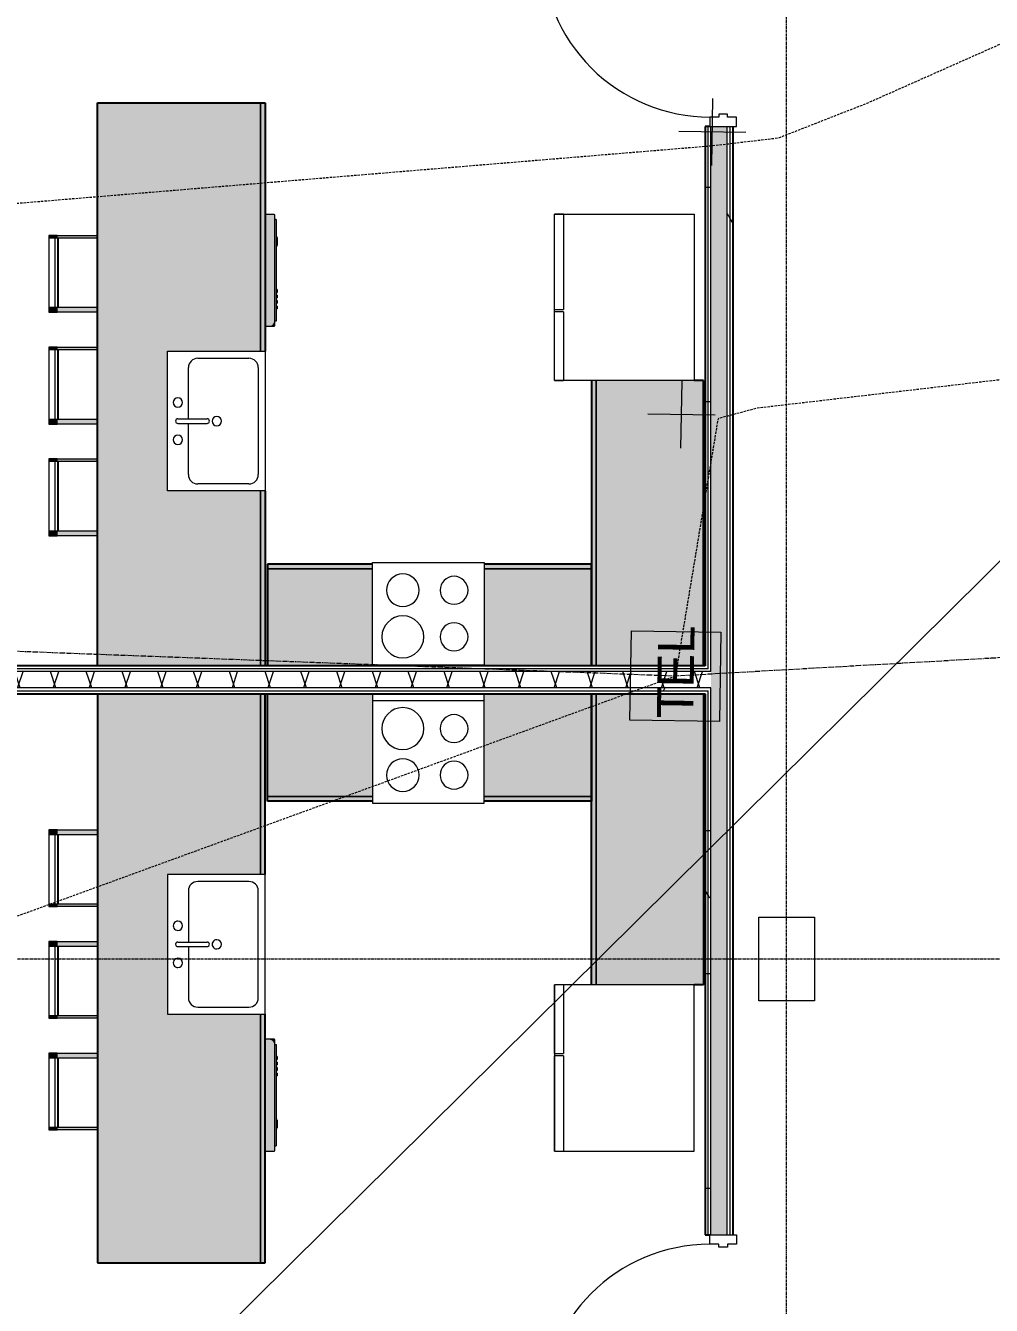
# Model space of a CAD drawing. Header units: inches. Extents: x -10205 to 13964, y -460 to 30702.
# Drawn here: x -3631.6 to -3424.2, y 11126.2 to 11401.1 of the extents above; entities that cross this region are included whole.
import ezdxf

# ---------------------------------------------------------------- set-up
doc = ezdxf.new("R2010")
doc.units = ezdxf.units.IN
doc.header["$MEASUREMENT"] = 0
for name, pattern in [('Grid Line 1_2_', [0.875, 0.5, -0.125, 0.125, -0.125]), ('IMPORT-DASHED _2_', [0.75, 0.5, -0.25]), ('IMPORT-TEL', [1.35, 1, -0.15, 0, -0.2])]:
    doc.linetypes.add(name, pattern=pattern)
for name, color, linetype, lineweight in [('0-1', 7, 'Continuous', 5), ('0-4', 7, 'Continuous', 9), ('00base_6150001_dwg', 147, 'Continuous', 13), ('4', 147, 'Continuous', 13), ('A-DOOR', 31, 'Continuous', 9), ('A-DOOR-6', 31, 'Continuous', 13), ('A-DOOR-FRAM', 31, 'Continuous', 13), ('A-WALL', 113, 'Continuous', 9), ('A-WALL-PATT-5', 111, 'Continuous', 9), ('E_Survey_Traverse', 147, 'Continuous', 13), ('E_TOPO_DTM_Contours_Minor', 147, 'IMPORT-DASHED _2_', 13), ('E_UTL_T', 147, 'IMPORT-TEL', 13), ('E_UTL_T_Pedestal', 147, 'Continuous', 13), ('I-FURN-1', 254, 'Continuous', 9), ('I-FURN-3', 7, 'Continuous', 9), ('I-WALL-2', 2, 'Continuous', 25), ('P-SANR-FIXT-5', 7, 'Continuous', 9), ('Q-CASE-2', 254, 'Continuous', 9), ('Q-CASE-5', 130, 'Continuous', 25), ('Q-CASE-6', 7, 'Continuous', 9), ('Q-SPCQ-2', 8, 'Continuous', 9), ('Q-SPCQ-3', 7, 'Continuous', 9), ('S-COLS', 52, 'Continuous', 9), ('S-GRID-1', 1, 'Grid Line 1_2_', 9)]:
    doc.layers.add(name, color=color, linetype=linetype, lineweight=lineweight)
doc.styles.add('Arial_5', font='arial.ttf', dxfattribs={"height": 7.8})
pattern_1 = [(0, (0, 0), (61.44, 15.36), [2.534, -43.546, 2.534, -43.546, -245.76]), (0, (0, 0), (61.44, 15.36), [-92.16, 2.534, -89.626, 2.534, -43.546, -107.52]), (0, (0, 0), (61.44, 15.36), [-230.4, 2.534, -28.186, 2.534, -74.266]), (120, (23.04, 7.68), (-44.02215, 45.5286), [2.534, -43.546, 2.534, -43.546, -245.76]), (120, (23.04, 7.68), (-44.02215, 45.5286), [-92.16, 2.534, -89.626, 2.534, -43.546, -107.52]), (120, (23.04, 7.68), (-44.02215, 45.5286), [-230.4, 2.534, -28.186, 2.534, -74.266]), (240, (30.72, 38.4), (-17.41785, -60.8886), [2.534, -43.546, 2.534, -43.546, -245.76]), (240, (30.72, 38.4), (-17.41785, -60.8886), [-92.16, 2.534, -89.626, 2.534, -43.546, -107.52]), (240, (30.72, 38.4), (-17.41785, -60.8886), [-230.4, 2.534, -28.186, 2.534, -74.266])]
pattern_2 = [(161.57, (0.96, 0.96), (-7.6802237, -0.0009796), [0, -54.643, 6.067, 0]), (18.43, (-0.96, 0.96), (-7.6802237, 0.0009796), [0, -54.643, 6.067, 0]), (108.43, (0.96, 0.96), (3.8382953, -19.2013653), [18.211, -42.499]), (71.57, (-0.96, 0.96), (3.8382953, 19.2013653), [18.211, -42.499])]

# ---------------------------------------------------------------- blocks, each defined once
blk = doc.blocks.new('Bar_Stool_6722_1_ - Bar_Stool_6722_1_-V37-SITE PLAN - CAD FILE')
at = {"layer": 'I-FURN-1'}
for points in [[(0, -0.98), (1, -0.94), (1, 0), (0, 0), (0, -0.94)], [(16.5, -0.98), (16.5, 0), (16, 0), (16, -0.98)], [(0.5, -1.78), (1, -1.73), (1, -0.98), (0, -0.98), (0, -1.78)], [(0, -10.45), (1, -10.45), (1, -1.78), (0, -1.78)], [(16.5, -1.78), (16.5, -0.98), (16, -0.98), (16, -1.78)], [(16.5, -10.45), (16.5, -1.78), (16, -1.78), (16, -10.45), (16.23, -10.45)]]:
    blk.add_hatch(color=256, dxfattribs=at).paths.add_polyline_path(points, flags=0)
at = {"layer": 'I-FURN-3'}
for p, q in [((1, 0), (0, 0)), ((0, 0), (0, -0.98)), ((0, -0.98), (1, -0.98)), ((0, -0.98), (0, -1.78)), ((0, -1.78), (1, -1.78)), ((0, -10.45), (0, -1.78)), ((1, -1.24), (1, 0)), ((16, 0), (1, 0)), ((1, -1.91), (1, -1.24)), ((16, -1.24), (1, -1.24)), ((1, -1.91), (16, -1.91)), ((1, -2.03), (1, -1.91)), ((1, -10.45), (1, -2.03)), ((1, -2.03), (16, -2.03)), ((16.5, 0), (16, 0)), ((16, 0), (16, -1.24)), ((16, -0.98), (16.5, -0.98)), ((16, -1.24), (16, -1.91)), ((16, -1.78), (16.5, -1.78)), ((16, -1.91), (16, -2.03)), ((16, -2.03), (16, -10.45)), ((16.5, -0.98), (16.5, 0)), ((16.5, -1.78), (16.5, -0.98)), ((16.5, -1.78), (16.5, -10.45))]:
    blk.add_line(p, q, dxfattribs=at)
blk = doc.blocks.new('OD_CW_Base Cabinet - OD_CW_Base Cabinet-V47-SITE PLAN - CAD FILE')
at = {"layer": 'Q-CASE-2'}
h = blk.add_hatch(color=256, dxfattribs=at)
h.paths.add_polyline_path([(121.72, 11), (121.72, 12), (84.14, 12), (84.14, 11)], flags=0)
h.paths.add_polyline_path([(54.14, 12), (0.74, 12), (0.74, 11), (54.14, 11)], flags=0)
blk.add_hatch(color=256, dxfattribs=at).paths.add_polyline_path([(121.72, 11), (84.14, 11), (84.14, -9), (54.14, -9), (54.14, 11), (0.74, 11), (0.74, -24), (121.72, -24), (121.72, -9)], flags=0)
at = {"layer": 'Q-CASE-5'}
for p, q in [((0.74, -24), (0.74, 12)), ((0.74, 12), (54.14, 12)), ((84.14, 12), (121.72, 12)), ((121.72, -24), (0.74, -24))]:
    blk.add_line(p, q, dxfattribs=at)
at = {"layer": 'Q-CASE-6'}
for p, q in [((0.74, 11), (0.74, 12)), ((0.74, 12), (54.14, 12)), ((54.14, 11), (0.74, 11)), ((0.74, -24), (0.74, 11)), ((0.74, 11), (54.14, 11)), ((84.14, 12), (121.72, 12)), ((121.72, 11), (84.14, 11)), ((84.14, 11), (121.72, 11)), ((121.72, -24), (0.74, -24))]:
    blk.add_line(p, q, dxfattribs=at)
blk = doc.blocks.new('Refrigerator_-_Side-by-Side_6047 - 36_ X 30_-1372843-SITE PLAN - CAD FILE')
at = {"layer": 'Q-SPCQ-3'}
for p, q in [((-17.88, 15.58), (17.87, 15.58)), ((-17.88, -14.42), (-17.88, 15.58)), ((-17.88, 15.58), (-3.13, 15.58)), ((-17.88, 15.58), (-17.88, 13.58)), ((-3.13, 13.58), (-3.13, 15.58)), ((-2.63, 15.58), (17.87, 15.58)), ((-2.63, 15.58), (-2.63, 13.58)), ((17.87, 15.58), (17.87, -14.42)), ((17.87, 13.58), (17.87, 15.58)), ((-3.13, 13.58), (-17.88, 13.58)), ((17.87, 13.58), (-2.63, 13.58)), ((17.87, -14.42), (-17.88, -14.42))]:
    blk.add_line(p, q, dxfattribs=at)
blk = doc.blocks.new('Range - 24_ x 24_-V48-SITE PLAN - CAD FILE')
at = {"layer": 'Q-SPCQ-3'}
for p, q in [((0, 0), (24, 0)), ((0, -22.23), (0, 0)), ((24, 0), (24, -22.23)), ((0, -22), (24, -22))]:
    blk.add_line(p, q, dxfattribs=at)
for centre, radius, start, end in [((6.5, -6), 3.5, 360, 180), ((17.5, -6), 3, 360, 180), ((6.5, -6), 3.5, 180, 0), ((17.5, -6), 3, 180, 0), ((6.5, -16), 4.5, 360, 180), ((17.5, -16), 3, 360, 180), ((6.5, -16), 4.5, 180, 0), ((17.5, -16), 3, 180, 0)]:
    blk.add_arc(centre, radius, start, end, dxfattribs=at)
blk = doc.blocks.new('OD_CW_Base Cabinet - OD_CW_Base Cabinet-V49-SITE PLAN - CAD FILE')
at = {"layer": 'Q-CASE-2'}
h = blk.add_hatch(color=256, dxfattribs=at)
h.paths.add_polyline_path([(11.8, 21.85), (0.74, 21.85), (0.74, 1), (23.78, 1), (23.78, 21.85)], flags=0)
h.paths.add_polyline_path([(70.36, 21.85), (47.78, 21.85), (47.78, 1), (70.36, 1)], flags=0)
h = blk.add_hatch(color=256, dxfattribs=at)
h.paths.add_polyline_path([(23.78, 1), (0.74, 1), (0.74, 0), (23.78, 0)], flags=0)
h.paths.add_polyline_path([(47.78, 1), (47.78, 0), (70.36, 0), (70.36, 1)], flags=0)
at = {"layer": 'Q-CASE-5'}
for p, q in [((0.74, 21.85), (0.74, 0)), ((70.36, 0), (70.36, 21.85)), ((0.74, 0), (23.78, 0)), ((47.78, 0), (70.36, 0))]:
    blk.add_line(p, q, dxfattribs=at)
at = {"layer": 'Q-CASE-6'}
for p, q in [((0.74, 1), (0.74, 21.85)), ((70.36, 21.85), (70.36, 1)), ((0.74, 0), (0.74, 1)), ((0.74, 1), (23.78, 1)), ((23.78, 1), (0.74, 1)), ((23.78, 0), (0.74, 0)), ((47.78, 1), (70.36, 1)), ((70.36, 1), (47.78, 1)), ((70.36, 0), (47.78, 0)), ((70.36, 1), (70.36, 0))]:
    blk.add_line(p, q, dxfattribs=at)
blk = doc.blocks.new('OD_CW_Base Cabinet - OD_CW_Base Cabinet-V50-SITE PLAN - CAD FILE')
at = {"layer": 'Q-CASE-2'}
for points in [[(62.01, 24), (0.74, 24), (0.74, 1), (62.01, 1), (62.01, 22)], [(62.01, 1), (0.74, 1), (0.74, 0), (62.01, 0)]]:
    blk.add_hatch(color=256, dxfattribs=at).paths.add_polyline_path(points, flags=0)
at = {"layer": 'Q-CASE-5'}
for p, q in [((62.01, 24), (0.74, 24)), ((0.74, 24), (0.74, 22)), ((0.74, 0), (62.01, 0))]:
    blk.add_line(p, q, dxfattribs=at)
at = {"layer": 'Q-CASE-6'}
for p, q in [((0.74, 22), (0.74, 24)), ((0.74, 24), (62.01, 24)), ((0.74, 1), (62.01, 1)), ((62.01, 1), (0.74, 1)), ((62.01, 0), (0.74, 0))]:
    blk.add_line(p, q, dxfattribs=at)
blk = doc.blocks.new('Sink Kitchen-Single - 30_ x 21_-V28-SITE PLAN - CAD FILE')
at = {"layer": 'P-SANR-FIXT-5'}
for p, q in [((-14.38, 10.41), (15.62, 10.41)), ((-14.38, -10.59), (-14.38, 10.41)), ((-10.88, 8.91), (12.12, 8.91)), ((15.62, 10.41), (15.62, -10.59)), ((-12.88, -4.09), (-12.88, 6.91)), ((14.12, 6.91), (14.12, -4.09)), ((0.12, -8.34), (0.12, -2.09)), ((1.12, -8.34), (1.12, -2.09)), ((0.12, -6.09), (-10.88, -6.09)), ((12.12, -6.09), (1.12, -6.09)), ((15.62, -10.59), (-14.38, -10.59))]:
    blk.add_line(p, q, dxfattribs=at)
for centre, radius, start, end in [((-10.88, 6.91), 2, 90, 180), ((12.12, 6.91), 2, 360, 90), ((0.62, 0), 1, 360, 180), ((0.62, 0), 1, 180, 0), ((0.62, -2.09), 0.5, 360, 180), ((-10.88, -4.09), 2, 180, 270), ((12.12, -4.09), 2, 270, 0), ((-3.38, -8.34), 1, 360, 180), ((4.62, -8.34), 1, 0, 180), ((-3.38, -8.34), 1, 180, 0), ((0.62, -8.34), 0.5, 180, 0), ((4.62, -8.34), 1, 180, 0)]:
    blk.add_arc(centre, radius, start, end, dxfattribs=at)
blk = doc.blocks.new('Bar_Stool_6722_1_ - Bar_Stool_6722_1_-V33-SITE PLAN - CAD FILE')
at = {"layer": 'I-FURN-1'}
for points in [[(0, 10.45), (0, 1.78), (1, 1.78), (1, 10.45), (0.27, 10.45)], [(16, 10.45), (16, 1.78), (16.5, 1.78), (16.5, 10.45), (16.23, 10.45)], [(1, 1.78), (0, 1.78), (0, 0.98), (1, 0.98), (1, 1.73)], [(1, 0.98), (0, 0.92), (0, 0), (1, 0), (1, 0.94)], [(16, 1.78), (16, 0.98), (16.5, 0.98), (16.5, 1.78)], [(16.5, 0.98), (16, 0.94), (16, 0), (16.5, 0), (16.5, 0.95)]]:
    blk.add_hatch(color=256, dxfattribs=at).paths.add_polyline_path(points, flags=0)
at = {"layer": 'I-FURN-3'}
for p, q in [((0, 1.78), (0, 10.45)), ((1, 2.03), (1, 10.45)), ((16, 10.45), (16, 2.03)), ((16.5, 10.45), (16.5, 1.78)), ((1, 1.78), (0, 1.78)), ((0, 1.78), (0, 0.98)), ((1, 0.98), (0, 0.98)), ((0, 0.98), (0, 0)), ((1, 1.91), (1, 2.03)), ((16, 2.03), (1, 2.03)), ((1, 1.24), (1, 1.91)), ((16, 1.91), (1, 1.91)), ((1, 0), (1, 1.24)), ((1, 1.24), (16, 1.24)), ((16, 2.03), (16, 1.91)), ((16, 1.91), (16, 1.24)), ((16.5, 1.78), (16, 1.78)), ((16, 1.24), (16, 0)), ((16.5, 0.98), (16, 0.98)), ((16.5, 0.98), (16.5, 1.78)), ((16.5, 0), (16.5, 0.98)), ((0, 0), (1, 0)), ((1, 0), (16, 0)), ((16, 0), (16.5, 0))]:
    blk.add_line(p, q, dxfattribs=at)
blk = doc.blocks.new('OD_CW_Base Cabinet - OD_CW_Base Cabinet-V52-SITE PLAN - CAD FILE')
at = {"layer": 'Q-CASE-2'}
blk.add_hatch(color=256, dxfattribs=at).paths.add_polyline_path([(0.74, -11), (54.14, -11), (54.14, 9), (84.14, 9), (84.14, -11), (122.97, -11), (122.97, 24), (0.74, 24)], flags=0)
h = blk.add_hatch(color=256, dxfattribs=at)
h.paths.add_polyline_path([(0.74, -11), (0.74, -12), (54.14, -12), (54.14, -11), (24.74, -11)], flags=0)
h.paths.add_polyline_path([(84.14, -11), (84.14, -12), (122.97, -12), (122.97, -11), (103.41, -11)], flags=0)
at = {"layer": 'Q-CASE-5'}
for p, q in [((122.97, 24), (0.74, 24)), ((0.74, 24), (0.74, -12)), ((0.74, -12), (54.14, -12)), ((84.14, -12), (122.97, -12))]:
    blk.add_line(p, q, dxfattribs=at)
at = {"layer": 'Q-CASE-6'}
for p, q in [((0.74, -11), (0.74, 24)), ((0.74, 24), (122.97, 24)), ((0.74, -12), (0.74, -11)), ((0.74, -11), (54.14, -11)), ((54.14, -11), (0.74, -11)), ((54.14, -12), (0.74, -12)), ((84.14, -11), (122.97, -11)), ((122.97, -11), (84.14, -11)), ((122.97, -12), (84.14, -12))]:
    blk.add_line(p, q, dxfattribs=at)
blk = doc.blocks.new('Refrigerator_-_Side-by-Side_6047 - 36_ X 30_-V26-SITE PLAN - CAD FILE')
at = {"layer": 'Q-SPCQ-3'}
for p, q in [((17.87, 14.42), (-17.88, 14.42)), ((-17.88, 14.42), (-17.88, -15.58)), ((17.87, -15.58), (17.87, 14.42)), ((-17.88, -13.58), (-3.13, -13.58)), ((-17.88, -13.58), (-17.88, -15.58)), ((-3.13, -15.58), (-3.13, -13.58)), ((-2.63, -13.58), (17.87, -13.58)), ((-2.63, -13.58), (-2.63, -15.58)), ((17.87, -15.58), (17.87, -13.58)), ((-17.88, -15.58), (17.87, -15.58)), ((-3.13, -15.58), (-17.88, -15.58)), ((17.87, -15.58), (-2.63, -15.58))]:
    blk.add_line(p, q, dxfattribs=at)
blk = doc.blocks.new('Range - 24_ x 24_-V53-SITE PLAN - CAD FILE')
at = {"layer": 'Q-SPCQ-3'}
for p, q in [((0, 23.48), (0, 0)), ((0, 22), (24, 22)), ((24, 0), (24, 23.48)), ((0, 0), (24, 0))]:
    blk.add_line(p, q, dxfattribs=at)
for centre, radius, start, end in [((6.5, 16), 4.5, 360, 180), ((17.5, 16), 3, 360, 180), ((6.5, 16), 4.5, 180, 0), ((17.5, 16), 3, 180, 0), ((6.5, 6), 3.5, 360, 180), ((17.5, 6), 3, 360, 180), ((6.5, 6), 3.5, 180, 0), ((17.5, 6), 3, 180, 0)]:
    blk.add_arc(centre, radius, start, end, dxfattribs=at)
blk = doc.blocks.new('OD_CW_Base Cabinet - OD_CW_Base Cabinet-V54-SITE PLAN - CAD FILE')
at = {"layer": 'Q-CASE-2'}
h = blk.add_hatch(color=256, dxfattribs=at)
h.paths.add_polyline_path([(8.74, 0), (0.74, 0), (0.74, -1), (23.78, -1), (23.78, 0), (11.36, 0)], flags=0)
h.paths.add_polyline_path([(70.36, 0), (47.78, 0), (47.78, -1), (70.36, -1)], flags=0)
h = blk.add_hatch(color=256, dxfattribs=at)
h.paths.add_polyline_path([(70.36, -1), (47.78, -1), (47.78, -23.1), (70.36, -23.1), (70.36, -3.55)], flags=0)
h.paths.add_polyline_path([(23.78, -1), (0.74, -1), (0.74, -23.1), (23.78, -23.1), (23.78, -3.55)], flags=0)
at = {"layer": 'Q-CASE-5'}
for p, q in [((0.74, -23.1), (0.74, 0)), ((0.74, 0), (23.78, 0)), ((47.78, 0), (70.36, 0)), ((70.36, 0), (70.36, -23.1))]:
    blk.add_line(p, q, dxfattribs=at)
at = {"layer": 'Q-CASE-6'}
for p, q in [((0.74, -1), (0.74, 0)), ((0.74, 0), (23.78, 0)), ((23.78, -1), (0.74, -1)), ((0.74, -23.1), (0.74, -1)), ((0.74, -1), (23.78, -1)), ((47.78, 0), (70.36, 0)), ((70.36, -1), (47.78, -1)), ((47.78, -1), (70.36, -1)), ((70.36, 0), (70.36, -1)), ((70.36, -1), (70.36, -23.1))]:
    blk.add_line(p, q, dxfattribs=at)
blk = doc.blocks.new('OD_CW_Base Cabinet - OD_CW_Base Cabinet-V55-SITE PLAN - CAD FILE')
at = {"layer": 'Q-CASE-2'}
for points in [[(0.74, -1), (63.26, -1), (63.26, 0), (0.74, 0)], [(0.74, -24), (63.26, -24), (63.26, -1), (0.74, -1), (0.74, -22)]]:
    blk.add_hatch(color=256, dxfattribs=at).paths.add_polyline_path(points, flags=0)
at = {"layer": 'Q-CASE-5'}
for p, q in [((0.74, 0), (63.26, 0)), ((0.74, -24), (0.74, -22)), ((63.26, -24), (0.74, -24))]:
    blk.add_line(p, q, dxfattribs=at)
at = {"layer": 'Q-CASE-6'}
for p, q in [((0.74, 0), (63.26, 0)), ((63.26, -1), (0.74, -1)), ((0.74, -1), (63.26, -1)), ((0.74, -24), (0.74, -22)), ((63.26, -24), (0.74, -24))]:
    blk.add_line(p, q, dxfattribs=at)
blk = doc.blocks.new('Sink Kitchen-Single - 30_ x 21_-V25-SITE PLAN - CAD FILE')
at = {"layer": 'P-SANR-FIXT-5'}
for p, q in [((15.62, 10.59), (-14.38, 10.59)), ((-14.38, 10.59), (-14.38, -10.41)), ((0.12, 8.34), (0.12, 2.09)), ((1.12, 8.34), (1.12, 2.09)), ((15.62, -10.41), (15.62, 10.59)), ((0.12, 6.09), (-10.88, 6.09)), ((12.12, 6.09), (1.12, 6.09)), ((-12.88, 4.09), (-12.88, -6.91)), ((14.12, -6.91), (14.12, 4.09)), ((-14.38, -10.41), (15.62, -10.41)), ((-10.88, -8.91), (12.12, -8.91))]:
    blk.add_line(p, q, dxfattribs=at)
for centre, radius, start, end in [((-3.38, 8.34), 1, 360, 180), ((-3.38, 8.34), 1, 180, 0), ((0.62, 8.34), 0.5, 360, 180), ((4.62, 8.34), 1, 360, 180), ((4.62, 8.34), 1, 180, 360), ((-10.88, 4.09), 2, 90, 180), ((12.12, 4.09), 2, 360, 90), ((0.62, 0), 1, 360, 180), ((0.62, 2.09), 0.5, 180, 0), ((0.62, 0), 1, 180, 0), ((-10.88, -6.91), 2, 180, 270), ((12.12, -6.91), 2, 270, 0)]:
    blk.add_arc(centre, radius, start, end, dxfattribs=at)
blk = doc.blocks.new('Dishwasher_15404 - 34_ counter-V74-SITE PLAN - CAD FILE')
at = {"layer": 'Q-SPCQ-2'}
for points in [[(24.79, 0), (26.68, 0), (26.87, 0.2), (26.87, 22.93), (26.68, 23.53), (26.34, 23.86), (25.8, 24), (24.79, 24), (24.79, 11.73)], [(26.87, 22.93), (26.87, 23.8), (26.56, 24), (25.8, 24), (26.34, 23.86), (26.73, 23.46)], [(27.12, 1.09), (27.12, 22.91), (26.87, 22.91), (26.87, 1.09)], [(27.37, 19.69), (27.37, 20.28), (27.12, 20.28), (27.12, 19.69)], [(27.37, 18.51), (27.37, 19.1), (27.12, 19.1), (27.12, 18.51)], [(27.37, 17.33), (27.37, 17.92), (27.12, 17.92), (27.12, 17.33)], [(27.37, 16.15), (27.37, 16.74), (27.12, 16.74), (27.12, 16.15)], [(27.37, 5.81), (27.37, 6.66), (27.12, 6.66), (27.12, 5.81)], [(27.37, 4.96), (27.37, 5.81), (27.12, 5.81), (27.12, 4.96)]]:
    blk.add_hatch(color=256, dxfattribs=at).paths.add_polyline_path(points, flags=0)
at = {"layer": 'Q-SPCQ-3'}
for p, q in [((25.8, 24), (24.79, 24)), ((26.68, 24), (25.8, 24)), ((26.87, 22.93), (26.87, 23.8)), ((26.87, 0.2), (26.87, 22.93)), ((26.87, 22.91), (27.12, 22.91)), ((27.12, 22.91), (27.12, 1.09)), ((27.37, 20.28), (27.12, 20.28)), ((27.12, 19.69), (27.37, 19.69)), ((27.37, 20.28), (27.37, 19.69)), ((27.37, 19.1), (27.12, 19.1)), ((27.12, 18.51), (27.37, 18.51)), ((27.37, 17.92), (27.12, 17.92)), ((27.12, 17.33), (27.37, 17.33)), ((27.37, 16.74), (27.12, 16.74)), ((27.37, 19.1), (27.37, 18.51)), ((27.37, 17.92), (27.37, 17.33)), ((27.37, 16.74), (27.37, 16.15)), ((27.12, 16.15), (27.37, 16.15)), ((27.37, 6.79), (27.12, 6.79)), ((27.37, 6.66), (27.37, 5.81)), ((27.37, 5.81), (27.37, 4.96)), ((27.12, 4.82), (27.37, 4.82)), ((26.87, 1.09), (27.12, 1.09)), ((24.79, 0), (26.68, 0))]:
    blk.add_line(p, q, dxfattribs=at)
for centre, radius, start, end in [((25.8, 22.93), 1.07, 360, 90), ((26.68, 23.8), 0.197, 0, 90), ((26.68, 0.2), 0.197, 270, 360), ((26.68, 0.2), 0.197, 285, 345)]:
    blk.add_arc(centre, radius, start, end, dxfattribs=at)
blk = doc.blocks.new('Dishwasher_15404 - 34_ counter-1372825-SITE PLAN - CAD FILE')
at = {"layer": 'Q-SPCQ-2'}
for points in [[(26.87, -22.93), (26.87, -0.2), (26.68, 0), (24.79, 0), (24.79, -24), (25.8, -24), (26.34, -23.86), (26.73, -23.46)], [(27.12, -1.09), (26.87, -1.09), (26.87, -22.91), (27.12, -22.91)], [(27.37, -5.55), (27.37, -4.96), (27.12, -4.96), (27.12, -5.81), (27.37, -5.81)], [(27.37, -5.81), (27.12, -5.81), (27.12, -6.66), (27.37, -6.66), (27.37, -6.06)], [(27.37, -16.74), (27.37, -16.15), (27.12, -16.15), (27.12, -16.74)], [(27.37, -17.92), (27.37, -17.33), (27.12, -17.33), (27.12, -17.92)], [(27.37, -19.1), (27.37, -18.51), (27.12, -18.51), (27.12, -19.1)], [(27.37, -19.69), (27.12, -19.69), (27.12, -20.28), (27.37, -20.28)], [(26.87, -23.8), (26.87, -22.93), (26.68, -23.53), (26.34, -23.86), (25.8, -24), (26.68, -24), (26.82, -23.86)]]:
    blk.add_hatch(color=256, dxfattribs=at).paths.add_polyline_path(points, flags=0)
at = {"layer": 'Q-SPCQ-3'}
for p, q in [((26.68, 0), (24.79, 0)), ((26.87, -22.93), (26.87, -0.2)), ((27.12, -1.09), (26.87, -1.09)), ((27.12, -1.09), (27.12, -22.91)), ((27.37, -4.82), (27.12, -4.82)), ((27.37, -4.96), (27.37, -5.81)), ((27.12, -6.79), (27.37, -6.79)), ((27.37, -5.81), (27.37, -6.66)), ((27.37, -16.15), (27.12, -16.15)), ((27.37, -16.15), (27.37, -16.74)), ((27.12, -16.74), (27.37, -16.74)), ((27.37, -17.33), (27.12, -17.33)), ((27.12, -17.92), (27.37, -17.92)), ((27.37, -18.51), (27.12, -18.51)), ((27.12, -19.1), (27.37, -19.1)), ((27.37, -17.33), (27.37, -17.92)), ((27.37, -18.51), (27.37, -19.1)), ((27.37, -19.69), (27.12, -19.69)), ((27.12, -20.28), (27.37, -20.28)), ((27.37, -19.69), (27.37, -20.28)), ((24.79, -24), (25.8, -24)), ((25.8, -24), (26.68, -24)), ((27.12, -22.91), (26.87, -22.91)), ((26.87, -23.8), (26.87, -22.93))]:
    blk.add_line(p, q, dxfattribs=at)
for centre, radius, start, end in [((26.68, -0.2), 0.197, 360, 90), ((26.68, -0.2), 0.197, 15, 75), ((25.8, -22.93), 1.07, 270, 0), ((26.68, -23.8), 0.197, 270, 0)]:
    blk.add_arc(centre, radius, start, end, dxfattribs=at)
blk = doc.blocks.new('1750 Ox - Unit Layouts_rvt-1-SITE PLAN - CAD FILE')
at = {"layer": '0-4'}
for name, p, rotation in [('OD_CW_Base Cabinet - OD_CW_Base Cabinet-V47-SITE PLAN - CAD FILE', (-3592.18, 11385.31), 269.999999999999), ('Refrigerator_-_Side-by-Side_6047 - 36_ X 30_-1372843-SITE PLAN - CAD FILE', (-3502.52, 11342.74), 90.00000000000512), ('Bar_Stool_6722_1_ - Bar_Stool_6722_1_-V37-SITE PLAN - CAD FILE', (-3626.63, 11339.54), 90.00000000001077), ('Bar_Stool_6722_1_ - Bar_Stool_6722_1_-V37-SITE PLAN - CAD FILE', (-3626.63, 11315.54), 90.00000000001077), ('Sink Kitchen-Single - 30_ x 21_-V28-SITE PLAN - CAD FILE', (-3590.59, 11316.78), 270.0000000000049), ('OD_CW_Base Cabinet - OD_CW_Base Cabinet-V50-SITE PLAN - CAD FILE', (-3510.1, 11325.6), 270.0000000000032), ('Bar_Stool_6722_1_ - Bar_Stool_6722_1_-V37-SITE PLAN - CAD FILE', (-3626.63, 11291.54), 90.00000000001077), ('OD_CW_Base Cabinet - OD_CW_Base Cabinet-V49-SITE PLAN - CAD FILE', (-3509.36, 11285.44), 180), ('OD_CW_Base Cabinet - OD_CW_Base Cabinet-V52-SITE PLAN - CAD FILE', (-3592.18, 11134.62), 90.00000000000134), ('OD_CW_Base Cabinet - OD_CW_Base Cabinet-V54-SITE PLAN - CAD FILE', (-3509.36, 11234.49), 180), ('OD_CW_Base Cabinet - OD_CW_Base Cabinet-V55-SITE PLAN - CAD FILE', (-3510.1, 11194.33), 89.99999999999719), ('Bar_Stool_6722_1_ - Bar_Stool_6722_1_-V33-SITE PLAN - CAD FILE', (-3626.63, 11228.39), 269.9999999999896), ('Sink Kitchen-Single - 30_ x 21_-V25-SITE PLAN - CAD FILE', (-3590.59, 11203.14), 89.99999999999551), ('Bar_Stool_6722_1_ - Bar_Stool_6722_1_-V33-SITE PLAN - CAD FILE', (-3626.63, 11204.39), 269.9999999999896), ('Refrigerator_-_Side-by-Side_6047 - 36_ X 30_-V26-SITE PLAN - CAD FILE', (-3502.52, 11177.19), 269.9999999999953), ('Bar_Stool_6722_1_ - Bar_Stool_6722_1_-V33-SITE PLAN - CAD FILE', (-3626.63, 11180.39), 269.9999999999896)]:
    blk.add_blockref(name, p, dxfattribs=dict(at, rotation=rotation))
for name, p in [('Dishwasher_15404 - 34_ counter-1372825-SITE PLAN - CAD FILE', (-3604.97, 11360.57)), ('Range - 24_ x 24_-V48-SITE PLAN - CAD FILE', (-3557.14, 11285.82)), ('Range - 24_ x 24_-V53-SITE PLAN - CAD FILE', (-3557.14, 11234.11)), ('Dishwasher_15404 - 34_ counter-V74-SITE PLAN - CAD FILE', (-3604.97, 11159.36))]:
    blk.add_blockref(name, p, dxfattribs=at)
blk = doc.blocks.new('Concrete-Rectangular-Column - ONE-V2-SITE PLAN - CAD FILE')
at = {"layer": 'S-COLS'}
for p, q in [((-6, 9), (6, 9)), ((-6, -9), (-6, 9)), ((6, 9), (6, -9)), ((6, -9), (-6, -9))]:
    blk.add_line(p, q, dxfattribs=at)
blk = doc.blocks.new('HOLLOW METAL - UNIT DOOR-1758958-SITE PLAN - CAD FILE')
at = {"layer": 'A-DOOR'}
blk.add_arc((18, -2.25), 36, 180, 270, dxfattribs=at)
at = {"layer": 'A-DOOR-6'}
for p, q in [((16.25, -2.25), (18, -2.25)), ((16.25, -38.25), (16.25, -2.25)), ((18, -2.25), (18, -38.25)), ((18, -38.25), (16.25, -38.25))]:
    blk.add_line(p, q, dxfattribs=at)
at = {"layer": 'A-DOOR-FRAM'}
for p, q in [((-20, 3.5), (-18, 3.5)), ((-20, -2.25), (-20, 3.5)), ((-18, 3.5), (-18, 1.5625)), ((18, 3.5), (20, 3.5)), ((18, 1.5625), (18, 3.5)), ((20, 3.5), (20, -2.25)), ((-18, 1.5625), (-17.375, 1.5625)), ((-17.375, 1.5625), (-17.375, -0.3125)), ((17.375, 1.5625), (18, 1.5625)), ((17.375, -0.3125), (17.375, 1.5625)), ((-18, -2.25), (-20, -2.25)), ((-18, -0.3125), (-18, -2.25)), ((-17.375, -0.3125), (-18, -0.3125)), ((18, -0.3125), (17.375, -0.3125)), ((18, -2.25), (18, -0.3125)), ((20, -2.25), (18, -2.25))]:
    blk.add_line(p, q, dxfattribs=at)
blk = doc.blocks.new('HOLLOW METAL - UNIT DOOR-1759144-SITE PLAN - CAD FILE')
at = {"layer": 'A-DOOR'}
blk.add_arc((18, 2.25), 36, 90, 180, dxfattribs=at)
at = {"layer": 'A-DOOR-6'}
for p, q in [((18, 38.25), (16.25, 38.25)), ((16.25, 38.25), (16.25, 2.25)), ((18, 2.25), (18, 38.25)), ((16.25, 2.25), (18, 2.25))]:
    blk.add_line(p, q, dxfattribs=at)
at = {"layer": 'A-DOOR-FRAM'}
for p, q in [((-18, 2.25), (-20, 2.25)), ((-20, 2.25), (-20, -3.5)), ((-18, 0.3125), (-18, 2.25)), ((-17.375, 0.3125), (-18, 0.3125)), ((-17.375, -1.5625), (-17.375, 0.3125)), ((18, 0.3125), (17.375, 0.3125)), ((17.375, 0.3125), (17.375, -1.5625)), ((18, 2.25), (18, 0.3125)), ((20, 2.25), (18, 2.25)), ((20, -3.5), (20, 2.25)), ((-18, -3.5), (-18, -1.5625)), ((-18, -1.5625), (-17.375, -1.5625)), ((17.375, -1.5625), (18, -1.5625)), ((18, -1.5625), (18, -3.5)), ((-20, -3.5), (-18, -3.5)), ((18, -3.5), (20, -3.5))]:
    blk.add_line(p, q, dxfattribs=at)
blk = doc.blocks.new('00base_6150001_dwg-1748108-SITE PLAN - CAD FILE')
at = {"layer": '4'}
for p, q in [((4039913.32, 3369235.28), (4039913.32, 3369249.68)), ((4039974.13, 3369229.65), (4039974.13, 3369244.05)), ((4039906.12, 3369242.48), (4039920.52, 3369242.48)), ((4039966.93, 3369236.85), (4039981.33, 3369236.85))]:
    blk.add_line(p, q, dxfattribs=at)
at = {"layer": 'E_Survey_Traverse', "flags": 128}
blk.add_lwpolyline([(4039039.58, 3369997.09), (4041584.77, 3367512.04), (4040589.07, 3366225.92), (4039039.58, 3369997.09), (4041584.68, 3367512.13), (4040589.07, 3366226.29)], close=True, dxfattribs=at)
at = {"layer": 'E_TOPO_DTM_Contours_Minor', "flags": 128}
for points in [[(4039252.62, 3365857.2), (4039020.05, 3365861.75), (4038973.88, 3365861.59), (4038861.41, 3365859.33), (4038858.64, 3365858.61), (4038857.82, 3365918.33), (4039073.1, 3365924.55), (4039206.55, 3365928.78), (4039401.42, 3365934.07), (4039520.83, 3365937.35), (4039734.14, 3365944.3), (4039804.02, 3365945.94), (4039832.71, 3365946.03), (4039862.55, 3365949.25), (4039920.65, 3366004.62), (4039966.87, 3366023.44), (4040043.61, 3366061.09), (4040104.84, 3366069.9), (4040228.65, 3366100.24), (4040263.62, 3366115.22), (4040396.93, 3366210.23), (4040430.99, 3366254.57), (4040450.75, 3366303.97), (4040457.7, 3366335.55), (4040444.05, 3366457.66), (4040453.77, 3366493.03), (4040477.6, 3366571.12), (4040499.05, 3366626.2), (4040445.52, 3366664.43), (4040407.73, 3366678.31), (4040295.79, 3366733.52), (4040295.14, 3366745.83), (4040282.12, 3366804.89), (4040249.41, 3366843.65), (4040222, 3366862), (4040173.34, 3366919.86), (4040141.85, 3367004.13), (4040085.48, 3367010.66), (4040078.42, 3366999.19), (4040078.02, 3367015.44), (4040075.56, 3367014.16), (4040073.43, 3367085.36), (4040077.03, 3367095.76), (4040087.83, 3367110.42), (4040133.79, 3367148.67), (4040142.9, 3367150.41), (4040173.34, 3367152.13), (4040248.4, 3367155.54), (4040303.61, 3367179), (4040305.01, 3367180.6), (4040314.1, 3367320.13), (4040412.19, 3367323.23), (4040464.66, 3367355.6), (4040480.33, 3367373.02), (4040447.59, 3367379.03), (4040414.9, 3367401.33), (4040302.1, 3367588.34), (4040297.77, 3367601.42), (4040292.94, 3367640.53), (4040278.76, 3367647.23), (4040258.05, 3367669.58), (4040251.75, 3367683.32), (4040228.23, 3367701.53), (4040191.93, 3367744.06), (4040088.17, 3367822.19), (4040070.89, 3367854.4), (4040053.33, 3367929.1), (4040054.6, 3367987.05), (4040071.57, 3368125.96), (4040088.2, 3368181.38), (4040227.2, 3368374.21), (4040261.3, 3368391.16), (4040298.09, 3368467.42), (4040359.33, 3368649.94), (4040330.14, 3368806.68), (4040165.36, 3368861.7), (4040095.11, 3368957.57), (4039980.83, 3369203.77), (4039973.03, 3369222.75), (4039971.1, 3369237.13), (4039953.69, 3369411.97), (4039943.81, 3369412.31), (4039948.44, 3369463.12), (4039934.76, 3369506.53), (4039957.12, 3369602.07), (4039953.45, 3369619.3), (4039952.3, 3369641.76), (4039981.14, 3369781.64), (4039927.51, 3369828.3), (4039868.14, 3369862.14), (4039854.3, 3369870.58), (4039852.33, 3369875.19), (4039836.27, 3369892.24), (4039760.55, 3369889.74), (4039752.05, 3369892.47), (4039754.27, 3369889.44), (4039754.97, 3369888.17), (4039678.61, 3369845.65), (4039658.84, 3369875.07), (4039628.93, 3369914.75), (4039604.03, 3369963.13), (4039505.98, 3369925.86), (4039392.8, 3369947.45), (4039386.34, 3369967.06), (4039355.34, 3369961.3), (4039291.9, 3369959.77), (4039275.44, 3369929.93), (4039053.74, 3369924.19), (4039026.33, 3369905.35), (4038963.01, 3369907.71), (4038857.5, 3369876.33), (4038846.53, 3369878.29), (4038792.83, 3369864.63), (4038743.69, 3369856.68), (4038561.18, 3369831.63), (4038437.3, 3369813.34), (4038377.38, 3369794.87), (4038298.26, 3369791.98), (4038204.04, 3369777.98), (4038129.91, 3369742), (4038115.48, 3369715.2), (4038125.2, 3369583.85), (4038132.66, 3369530.31), (4038120.52, 3369379.87), (4038124.98, 3369303.48), (4038132.97, 3369194.74), (4038146.33, 3369083.37), (4038137.13, 3368960.58), (4038133.53, 3368828.21), (4038156.25, 3368489.14), (4038159.61, 3368450.34), (4038160.01, 3368445.48), (4038160.4, 3368439.73), (4038163.47, 3368406.36), (4038197.72, 3368138.26), (4038241.15, 3367950.6), (4038253.15, 3367844.32), (4038267.02, 3367653.98), (4038284.33, 3367504.4), (4038306.34, 3367190.32), (4038316.18, 3367136.25), (4038373.25, 3366959.11), (4038423.65, 3366853.75), (4038455.73, 3366820.11), (4038502.89, 3366771.48), (4038552.27, 3366754.35), (4038566.57, 3366719.93), (4038649.33, 3366560.34), (4038676.33, 3366458.21), (4038714.03, 3366349.84), (4038707.53, 3366197.93), (4038692.41, 3366075.68), (4038683.5, 3365974.06), (4038681.26, 3365863.74), (4038697.14, 3365855.62), (4038793.01, 3365832.91)], [(4039034.68, 3365843.96), (4038928.71, 3365846.04), (4038907.67, 3365845.96), (4038856.43, 3365844.94), (4038855.17, 3365844.61), (4038854.11, 3365921.38), (4039130.87, 3365929.38), (4039204.58, 3365931.71), (4039453.25, 3365938.47), (4039519.62, 3365940.29), (4039791.92, 3365949.16), (4039803.52, 3365949.43), (4039808.28, 3365949.45), (4039813.23, 3365949.98), (4039918.73, 3366050.53), (4039934.94, 3366057.12), (4040045.67, 3366111.46), (4040047.68, 3366111.75), (4040051.76, 3366112.75), (4040206.09, 3366178.85), (4040263.91, 3366220.06), (4040302.55, 3366270.35), (4040311.05, 3366318.36), (4040297.31, 3366421.03), (4040330.25, 3366529.73), (4040348.88, 3366596.53), (4040323.5, 3366621.93), (4040267.19, 3366648.66), (4040217.56, 3366694.56), (4040209.79, 3366715.8), (4040186.05, 3366782.55), (4040175.02, 3366793.82), (4040160.57, 3366814.11), (4040150.99, 3366854.26), (4040101.53, 3366986.6), (4040080.72, 3366989.01), (4040078.11, 3366984.78), (4040077.37, 3367015.05), (4040072.78, 3367012.68), (4040068.83, 3367145.3), (4040072.88, 3367157.02), (4040077.11, 3367159.73), (4040091.74, 3367162.52), (4040105.04, 3367163.27), (4040127.58, 3367183.94), (4040149.66, 3367187.06), (4040183.31, 3367204.87), (4040231.7, 3367235.55), (4040233.3, 3367290.72), (4040227.53, 3367332.63), (4040221.98, 3367370.38), (4040217.4, 3367378.15), (4040230.78, 3367404.51), (4040256.39, 3367440.66), (4040258.11, 3367442.32), (4040320.08, 3367450.95), (4040309.32, 3367470.64), (4040267.12, 3367540.6), (4040265.92, 3367544.22), (4040257.13, 3367615.35), (4040254.68, 3367616.51), (4040249.65, 3367621.94), (4040199.45, 3367653.58), (4040177.81, 3367664.96), (4040132.97, 3367665.45), (4040088.94, 3367655.53), (4040053.81, 3367679.03), (4040043.96, 3367713.32), (4039995.66, 3367816.92), (4039992.85, 3367874.49), (4039979.69, 3367930.43), (4039984.43, 3368145.42), (4039989.92, 3368190.32), (4040009.61, 3368391.11), (4040062.46, 3368444.06), (4040112.9, 3368514.03), (4040113.55, 3368631.17), (4040051.08, 3368716.77), (4039971.05, 3368904.43), (4039951.7, 3368951.45), (4039914.96, 3369226.3), (4039912.58, 3369234.63), (4039857.12, 3369242.86), (4039764.58, 3369483.92), (4039777.71, 3369571.45), (4039630.95, 3369603.58), (4039584.49, 3369663.9), (4039503.64, 3369713.7), (4039420.88, 3369761.36), (4039389.2, 3369857.48), (4039331.05, 3369868.57), (4039326.2, 3369883.3), (4039316.91, 3369866.46), (4039290.2, 3369865.76), (4039213.64, 3369813.14), (4039187.14, 3369725.94), (4039036.71, 3369701.83), (4038812.79, 3369715.5), (4038765.85, 3369719.54), (4038633.01, 3369797.41), (4038627.93, 3369796.59), (4038622.45, 3369795.84), (4038373.69, 3369759.13), (4038361.71, 3369755.43), (4038345.88, 3369754.86), (4038178.68, 3369730), (4038164.97, 3369723.35), (4038136.72, 3369670.88), (4038141.26, 3369609.54), (4038153.43, 3369522.18), (4038147.66, 3369450.67), (4038155.93, 3369308.94), (4038170.75, 3369107.17), (4038173.7, 3369082.61), (4038160.04, 3368900.38), (4038158.11, 3368829.26), (4038173.69, 3368596.76), (4038197.36, 3368453.87), (4038197.09, 3368357.48), (4038224.94, 3368139.49), (4038253.18, 3368017.47), (4038272.25, 3367848.63), (4038279.29, 3367751.96), (4038308.16, 3367502.6), (4038323.14, 3367288.86), (4038355.03, 3367113.58), (4038392.71, 3366996.61), (4038461.93, 3366851.9), (4038477.41, 3366835.68), (4038500.16, 3366812.21), (4038602.75, 3366776.64), (4038632.47, 3366705.12), (4038689.04, 3366596.01), (4038730.57, 3366438.92), (4038752.22, 3366376.68), (4038742.89, 3366158.56), (4038732.77, 3366076.75), (4038716.74, 3365894.03), (4038716.06, 3365860.11), (4038720.94, 3365857.61), (4038825.26, 3365832.9)]]:
    blk.add_lwpolyline(points, dxfattribs=at)
at = {"layer": 'E_UTL_T', "flags": 128}
blk.add_lwpolyline([(4039913.41, 3367689.59), (4039859.51, 3367821.16), (4039882.06, 3368192.9), (4039903.29, 3368575.2), (4039881.7, 3368907.63), (4039857.12, 3369242.86), (4039865.08, 3369624.2), (4039884.94, 3369752.95), (4039933.68, 3369839.22), (4039944.86, 3369885.85), (4040620.6, 3369940.46), (4040746.87, 3369934.45), (4040829.03, 3369926.27)], dxfattribs=at)
at = {"layer": 'E_UTL_T_Pedestal', "flags": 128}
blk.add_lwpolyline([(4039866.72, 3369233.26), (4039847.52, 3369233.26), (4039847.52, 3369252.46), (4039866.72, 3369252.46)], close=True, dxfattribs=at)
at = {"layer": 'E_UTL_T_Pedestal', "insert": (4039848.02, 3369246.7), "char_height": 7.8, "width": 23.874, "attachment_point": 1, "line_spacing_factor": 0.941778, "style": 'Arial_5'}
blk.add_mtext('TEL', dxfattribs=at)

msp = doc.modelspace()

# ---------------------------------------------------------------- hatches: boundary and pattern name
at = {"layer": 'A-WALL-PATT-5'}
h = msp.add_hatch(dxfattribs=at)
h.set_pattern_fill('FP_2', color=256, style=0, pattern_type=2)
h.set_pattern_definition(pattern_1)
h.paths.add_polyline_path([(-3485.1, 10862.76), (-3484.47, 10862.76), (-3484.47, 10970.84), (-3485.1, 10970.84), (-3485.1, 10862.76)], flags=0)
h.paths.add_polyline_path([(-3485.1, 10974.34), (-3484.47, 10974.34), (-3484.47, 11101.32), (-3485.1, 11101.32), (-3485.1, 10974.96)], flags=0)
h.paths.add_polyline_path([(-3485.1, 11141.32), (-3484.47, 11141.32), (-3484.47, 11258.84), (-3485.1, 11258.84), (-3485.1, 11238.04)], flags=0)
h.paths.add_polyline_path([(-3484.47, 11262.34), (-3484.47, 11379.49), (-3485.1, 11379.49), (-3485.1, 11262.34)], flags=0)
h.paths.add_polyline_path([(-3485.1, 11419.49), (-3484.47, 11419.49), (-3484.47, 11546.84), (-3485.1, 11546.84), (-3485.1, 11419.87)], flags=0)
h.paths.add_polyline_path([(-3485.1, 11550.34), (-3484.47, 11550.34), (-3484.47, 11666.46), (-3485.1, 11666.46), (-3485.1, 11550.96)], flags=0)
h.paths.add_polyline_path([(-3484.47, 11669.96), (-3484.47, 11694.59), (-3485.1, 11694.59), (-3485.1, 11669.96), (-3484.58, 11669.96)], flags=0)
h.paths.add_polyline_path([(-3484.72, 11734.59), (-3484.47, 11734.59), (-3484.47, 11737.96), (-3485.1, 11737.96), (-3485.1, 11734.59)], flags=0)
h = msp.add_hatch(dxfattribs=at)
h.set_pattern_fill('FP_5', color=256, style=0, pattern_type=2)
h.set_pattern_definition(pattern_2)
h.paths.add_polyline_path([(-3484.47, 10862.14), (-3480.97, 10862.14), (-3480.97, 11101.32), (-3484.47, 11101.32), (-3484.47, 10862.76)], flags=0)
h.paths.add_polyline_path([(-3482.79, 11141.32), (-3480.97, 11141.32), (-3480.97, 11379.49), (-3484.47, 11379.49), (-3484.47, 11141.32)], flags=0)
h.paths.add_polyline_path([(-3484.47, 11419.49), (-3480.97, 11419.49), (-3480.97, 11694.59), (-3484.47, 11694.59), (-3484.47, 11505.84)], flags=0)
h.paths.add_polyline_path([(-3480.97, 11734.59), (-3480.97, 11738.59), (-3484.47, 11738.59), (-3484.47, 11734.59), (-3482.79, 11734.59)], flags=0)
h = msp.add_hatch(dxfattribs=at)
h.set_pattern_fill('FP_2', color=256, style=0, pattern_type=2)
h.set_pattern_definition(pattern_1)
h.paths.add_polyline_path([(-3480.35, 10858.64), (-3480.35, 11101.32), (-3480.97, 11101.32), (-3480.97, 10858.64)], flags=0)
h.paths.add_polyline_path([(-3480.91, 11141.32), (-3480.35, 11141.32), (-3480.35, 11379.49), (-3480.97, 11379.49), (-3480.97, 11141.32)], flags=0)
h.paths.add_polyline_path([(-3480.97, 11419.49), (-3480.35, 11419.49), (-3480.35, 11694.59), (-3480.97, 11694.59), (-3480.97, 11505.84)], flags=0)
h.paths.add_polyline_path([(-3480.91, 11734.59), (-3480.35, 11734.59), (-3480.35, 11737.96), (-3480.97, 11737.92), (-3480.97, 11734.59)], flags=0)
h = msp.add_hatch(dxfattribs=at)
h.set_pattern_fill('FP_2', color=256, style=0, pattern_type=2)
h.set_pattern_definition(pattern_1)
h.paths.add_polyline_path([(-3485.72, 10863.39), (-3485.1, 10863.39), (-3485.1, 10970.21), (-3485.72, 10970.21), (-3485.72, 10969.59)], flags=0)
h.paths.add_polyline_path([(-3485.1, 10974.96), (-3485.1, 11101.32), (-3485.72, 11101.32), (-3485.72, 10974.96)], flags=0)
h.paths.add_polyline_path([(-3485.72, 11141.32), (-3485.1, 11141.32), (-3485.1, 11258.21), (-3485.72, 11258.21), (-3485.72, 11238.04)], flags=0)
h.paths.add_polyline_path([(-3485.1, 11262.96), (-3485.1, 11379.49), (-3485.72, 11379.49), (-3485.72, 11262.96)], flags=0)
h.paths.add_polyline_path([(-3485.72, 11419.49), (-3485.1, 11419.49), (-3485.1, 11546.21), (-3485.72, 11546.21), (-3485.72, 11420.19)], flags=0)
h.paths.add_polyline_path([(-3485.1, 11550.96), (-3485.1, 11666.46), (-3485.72, 11666.46), (-3485.72, 11550.96)], flags=0)
h.paths.add_polyline_path([(-3485.1, 11669.96), (-3485.1, 11694.59), (-3485.72, 11694.59), (-3485.72, 11669.96), (-3485.21, 11669.96)], flags=0)
h.paths.add_polyline_path([(-3485.72, 11734.59), (-3485.1, 11734.59), (-3485.1, 11737.34), (-3485.72, 11737.34)], flags=0)
h = msp.add_hatch(dxfattribs=at)
h.set_pattern_fill('FP_2', color=256, style=0, pattern_type=2)
h.set_pattern_definition(pattern_1)
h.paths.add_polyline_path([(-3480.24, 10858.01), (-3479.72, 10858.01), (-3479.72, 11101.32), (-3480.35, 11101.32), (-3480.35, 10858.01)], flags=0)
h.paths.add_polyline_path([(-3479.72, 11141.32), (-3479.72, 11379.49), (-3480.35, 11379.49), (-3480.35, 11141.32)], flags=0)
h.paths.add_polyline_path([(-3479.72, 11419.49), (-3479.72, 11694.59), (-3480.35, 11694.59), (-3480.35, 11419.49)], flags=0)
h.paths.add_polyline_path([(-3479.72, 11734.59), (-3479.72, 11737.34), (-3480.35, 11737.29), (-3480.35, 11734.59)], flags=0)
h = msp.add_hatch(dxfattribs=at)
h.set_pattern_fill('FP_2', color=256, style=0, pattern_type=2)
h.set_pattern_definition(pattern_1)
h.paths.add_polyline_path([(-3717.81, 11262.34), (-3485.1, 11262.34), (-3485.1, 11262.96), (-3822.72, 11262.96), (-3822.72, 11262.34), (-3728.87, 11262.34)], flags=0)
h = msp.add_hatch(dxfattribs=at)
h.set_pattern_fill('FP_5', color=256, style=0, pattern_type=2)
h.set_pattern_definition(pattern_2)
h.paths.add_polyline_path([(-3625.02, 11258.84), (-3484.47, 11258.84), (-3484.47, 11262.34), (-3822.72, 11262.34), (-3822.72, 11258.84), (-3690.3, 11258.84)], flags=0)
h = msp.add_hatch(dxfattribs=at)
h.set_pattern_fill('FP_2', color=256, style=0, pattern_type=2)
h.set_pattern_definition(pattern_1)
h.paths.add_polyline_path([(-3693.85, 11262.96), (-3485.72, 11262.96), (-3485.72, 11263.59), (-3822.1, 11263.59), (-3822.1, 11262.96), (-3696.3, 11262.96)], flags=0)
h = msp.add_hatch(dxfattribs=at)
h.set_pattern_fill('FP_2', color=256, style=0, pattern_type=2)
h.set_pattern_definition(pattern_1)
h.paths.add_polyline_path([(-3485.1, 11258.21), (-3485.1, 11258.84), (-3822.72, 11258.84), (-3822.72, 11258.21), (-3485.72, 11258.21)], flags=0)
h = msp.add_hatch(dxfattribs=at)
h.set_pattern_fill('FP_2', color=256, style=0, pattern_type=2)
h.set_pattern_definition(pattern_1)
h.paths.add_polyline_path([(-3521.16, 11257.59), (-3485.72, 11257.59), (-3485.72, 11258.21), (-3822.1, 11258.21), (-3822.1, 11257.59), (-3533.14, 11257.59)], flags=0)

# ---------------------------------------------------------------- linework, layer by layer
at = {"layer": 'A-WALL'}
for p, q in [((-3485.1, 11262.96), (-3485.1, 11379.49)), ((-3484.47, 11262.34), (-3484.47, 11379.49)), ((-3480.97, 11141.32), (-3480.97, 11379.49)), ((-3480.35, 11141.32), (-3480.35, 11379.49)), ((-3485.1, 11262.96), (-3822.72, 11262.96)), ((-3484.47, 11262.34), (-3822.72, 11262.34)), ((-3484.47, 11258.84), (-3822.72, 11258.84)), ((-3822.72, 11258.21), (-3485.1, 11258.21)), ((-3485.1, 11141.32), (-3485.1, 11258.21)), ((-3484.47, 11141.32), (-3484.47, 11258.84))]:
    msp.add_line(p, q, dxfattribs=at)
at = {"layer": 'I-WALL-2'}
for p, q in [((-3485.72, 11379.49), (-3485.72, 11263.59)), ((-3484.72, 11379.49), (-3485.72, 11379.49)), ((-3479.72, 11141.32), (-3479.72, 11379.49)), ((-3485.72, 11263.59), (-3822.1, 11263.59)), ((-3822.1, 11257.59), (-3485.72, 11257.59)), ((-3485.72, 11257.59), (-3485.72, 11141.32)), ((-3485.72, 11141.32), (-3484.72, 11141.32))]:
    msp.add_line(p, q, dxfattribs=at)
at = {"layer": 'S-GRID-1'}
for p, q in [((-3468.22, 9836.18), (-3468.22, 12413.74)), ((-464.45, 11200.59), (-4316.34, 11200.59))]:
    msp.add_line(p, q, dxfattribs=at)

# ---------------------------------------------------------------- block references
at = {"layer": '0-1'}
msp.add_blockref('1750 Ox - Unit Layouts_rvt-1-SITE PLAN - CAD FILE', (0, 0), dxfattribs=at)
at = {"layer": '00base_6150001_dwg', "rotation": 89.04760487178136}
msp.add_blockref('00base_6150001_dwg-1748108-SITE PLAN - CAD FILE', (3298136.14, -4084040.07), dxfattribs=at)
at = {"layer": 'A-DOOR'}
for name, p, rotation in [('HOLLOW METAL - UNIT DOOR-1759144-SITE PLAN - CAD FILE', (-3482.47, 11399.49), 90.0000000000005), ('HOLLOW METAL - UNIT DOOR-1758958-SITE PLAN - CAD FILE', (-3482.47, 11121.32), 269.9999999999995)]:
    msp.add_blockref(name, p, dxfattribs=dict(at, rotation=rotation))
at = {"layer": 'S-COLS'}
msp.add_blockref('Concrete-Rectangular-Column - ONE-V2-SITE PLAN - CAD FILE', (-3468.22, 11200.59), dxfattribs=at)

doc.saveas('drawing.dxf')
